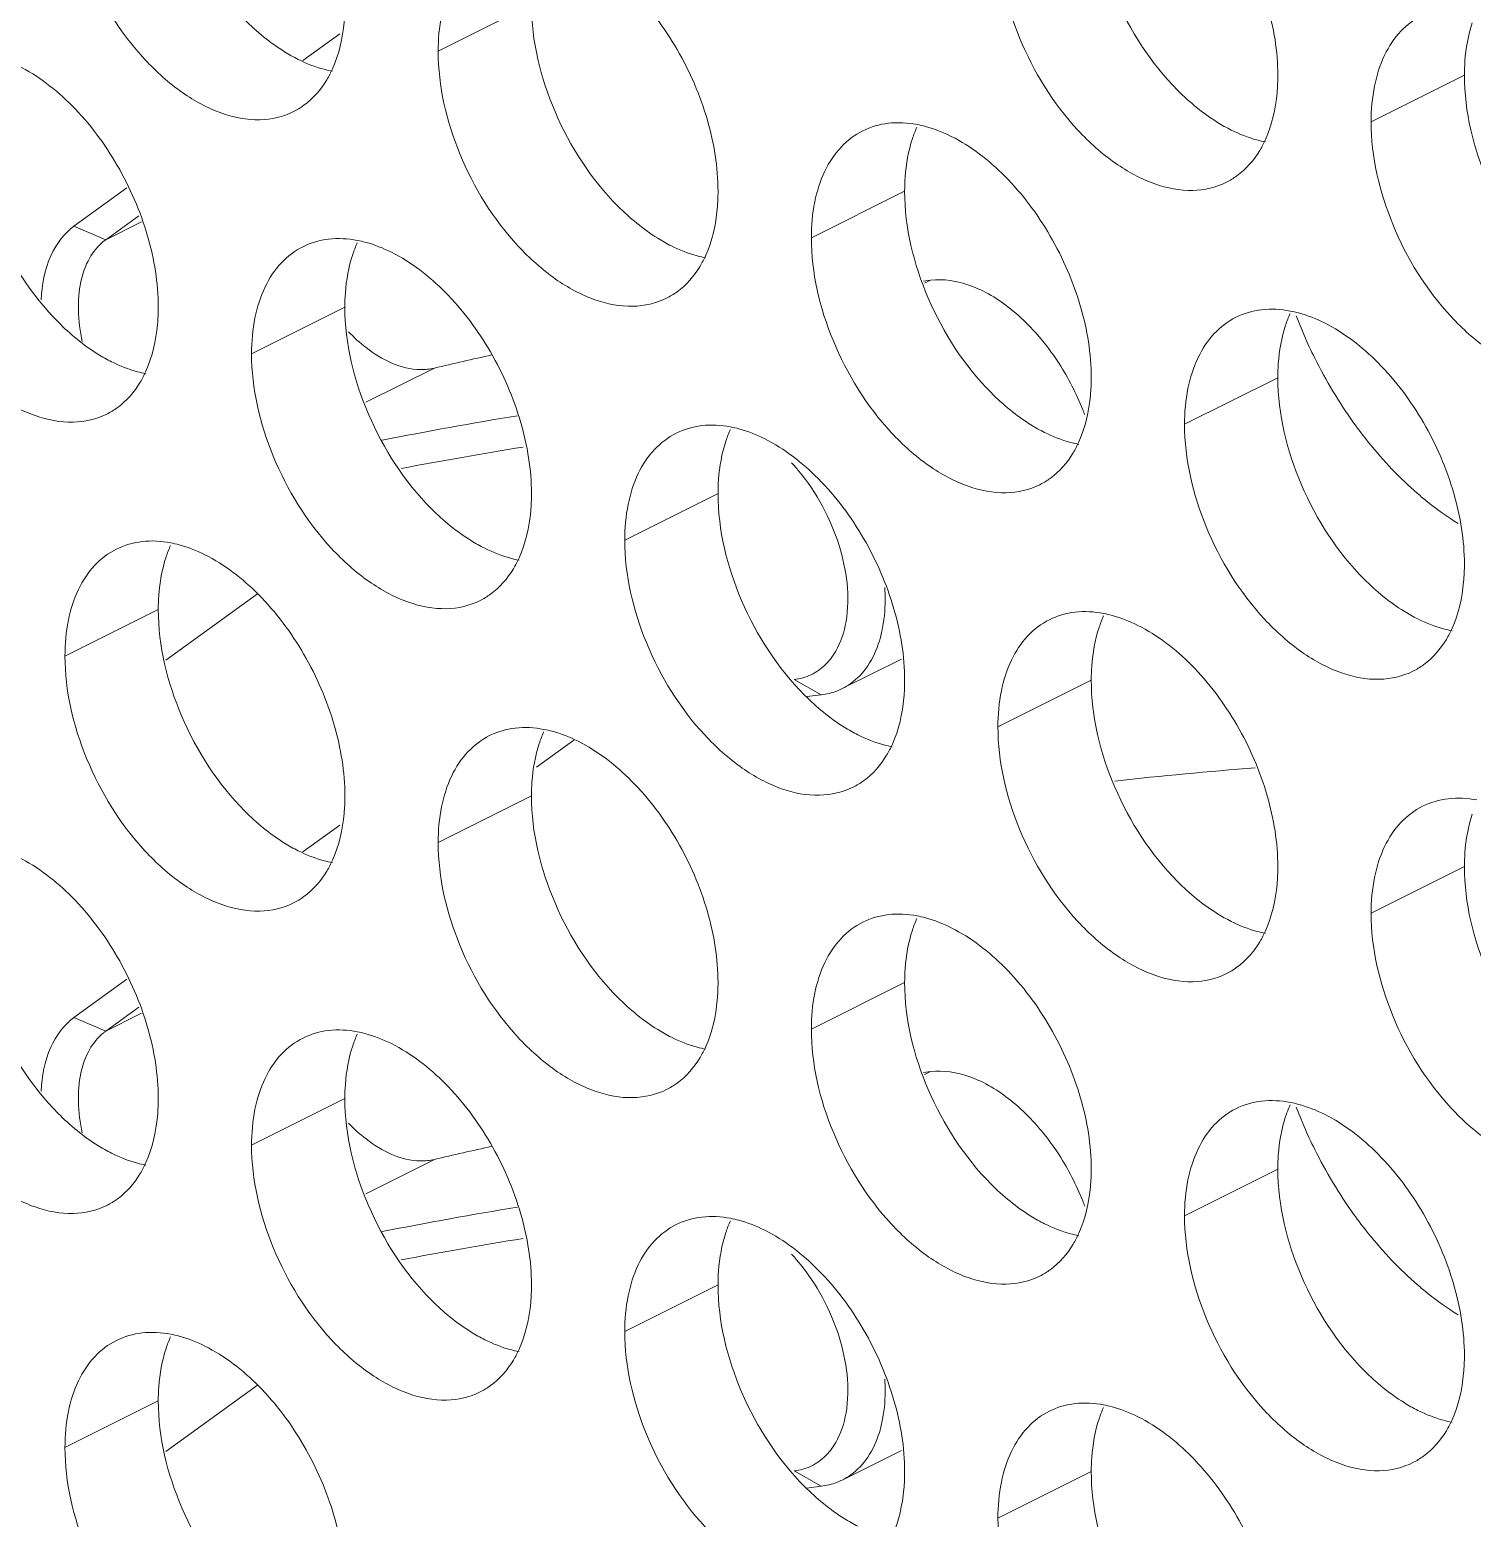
# Model space of a CAD drawing. Header units: millimetres. Extents: x 0 to 2524, y 0 to 1785.
# Drawn here: x 1845.67 to 1854.42, y 852.95 to 861.98 of the extents above; entities that cross this region are included whole.
import ezdxf

# ---------------------------------------------------------------- set-up
doc = ezdxf.new("R2010")
doc.units = ezdxf.units.MM
doc.header["$LTSCALE"] = 0.1
doc.layers.add('标注', color=251, linetype='Continuous', lineweight=9)

msp = doc.modelspace()

# ---------------------------------------------------------------- linework, layer by layer
at = {"layer": '标注'}
for p, q in [((1848.7117, 862.1349), (1848.146, 861.852)), ((1847.3245, 861.7958), (1847.5492, 861.9587)), ((1854.3685, 861.7064), (1853.8028, 861.4236)), ((1845.9371, 860.7904), (1846.2588, 861.0235)), ((1850.9744, 861.0035), (1850.4087, 860.7207)), ((1846.1303, 860.7089), (1846.3312, 860.8546)), ((1845.9371, 860.7904), (1846.1303, 860.7089)), ((1846.1303, 860.7089), (1846.3471, 860.8174)), ((1851.0885, 860.4583), (1851.1307, 860.4634)), ((1851.0941, 860.445), (1851.1307, 860.4634)), ((1847.5803, 860.3005), (1847.0146, 860.0177)), ((1847.7082, 859.7228), (1848.1229, 859.9301)), ((1853.2372, 859.8721), (1852.6715, 859.5893)), ((1849.843, 859.1692), (1849.2774, 858.8863)), ((1847.0508, 858.5611), (1846.4952, 858.1584)), ((1846.4489, 858.4662), (1845.8832, 858.1834)), ((1850.5963, 857.9861), (1850.9552, 858.1655)), ((1850.3043, 858.0408), (1850.4686, 857.9482)), ((1852.1058, 858.0378), (1851.5401, 857.755)), ((1850.3814, 857.9375), (1850.4686, 857.9482)), ((1848.9686, 857.6736), (1848.7426, 857.5098)), ((1848.7117, 857.3349), (1848.146, 857.052)), ((1847.3245, 856.9958), (1847.5492, 857.1587)), ((1854.3685, 856.9064), (1853.8028, 856.6236)), ((1845.9371, 855.9904), (1846.2588, 856.2235)), ((1850.9744, 856.2035), (1850.4087, 855.9207)), ((1846.1303, 855.9089), (1846.3312, 856.0546)), ((1845.9371, 855.9904), (1846.1303, 855.9089)), ((1846.1303, 855.9089), (1846.3471, 856.0174)), ((1851.0885, 855.6583), (1851.1307, 855.6634)), ((1851.0941, 855.645), (1851.1307, 855.6634)), ((1847.5803, 855.5005), (1847.0146, 855.2177)), ((1847.7082, 854.9228), (1848.1229, 855.1301)), ((1853.2372, 855.0721), (1852.6715, 854.7893)), ((1849.843, 854.3692), (1849.2774, 854.0863)), ((1847.0508, 853.7611), (1846.4952, 853.3584)), ((1846.4489, 853.6662), (1845.8832, 853.3834)), ((1850.5963, 853.1861), (1850.9552, 853.3655)), ((1850.3043, 853.2408), (1850.4686, 853.1482)), ((1852.1058, 853.2378), (1851.5401, 852.955)), ((1850.3814, 853.1375), (1850.4686, 853.1482))]:
    msp.add_line(p, q, dxfattribs=at)
for centre, radius, start, end in [((1847.066, 861.8914), 0.4532, 296.52559, 305.90341), ((1851.7189, 861.0924), 0.734, 155.87957, 161.78032), ((1852.7228, 861.463), 0.4532, 296.52559, 305.90341), ((1846.3124, 860.4578), 0.3102, 125.93748, 128.83937), ((1848.3248, 860.3895), 0.734, 155.87957, 161.78032), ((1849.3287, 860.76), 0.4532, 296.52559, 305.90341), ((1853.9817, 859.9611), 0.734, 155.87957, 161.78032), ((1856.0534, 861.2858), 2.8974, 200.98376, 203.50553), ((1854.2073, 834.2263), 26.4141, 102.54245, 103.31741), ((1850.5457, 859.0788), 1.6236, 21.72623, 32.78327), ((1845.9346, 860.0571), 0.4532, 296.52559, 305.90341), ((1850.5709, 859.0888), 1.5965, 20.47854, 21.72497), ((1853.029, 832.9769), 27.0254, 99.37347, 101.14171), ((1850.5876, 859.2581), 0.734, 155.87957, 161.78032), ((1852.9718, 832.7649), 27.0323, 99.17529, 100.76862), ((1849.4261, 858.5546), 1.1774, 39.63411, 42.84446), ((1851.5915, 859.6287), 0.4532, 296.52559, 305.90341), ((1847.1934, 858.5552), 0.734, 155.87957, 161.78032), ((1849.7447, 858.5264), 1.1116, 359.91611, 3.72336), ((1848.1974, 858.9257), 0.4532, 296.52559, 305.90341), ((1852.8503, 858.1267), 0.734, 155.87957, 161.78032), ((1850.2408, 858.3887), 0.3607, 314.70551, 321.77347), ((1853.8542, 858.4973), 0.4532, 296.52559, 305.90341), ((1850.428, 858.3227), 0.3763, 291.06756, 296.55928), ((1850.4269, 858.3246), 0.3786, 296.59018, 305.71684), ((1849.4562, 857.4238), 0.734, 155.87957, 161.78032), ((1855.2131, 830.484), 27.1042, 94.47047, 96.27846), ((1850.4601, 857.7944), 0.4532, 296.52559, 305.90341), ((1847.066, 857.0914), 0.4532, 296.52559, 305.90341), ((1851.7189, 856.2924), 0.734, 155.87957, 161.78032), ((1852.7228, 856.663), 0.4532, 296.52559, 305.90341), ((1846.3124, 855.6578), 0.3102, 125.93748, 128.83937), ((1848.3248, 855.5895), 0.734, 155.87957, 161.78032), ((1849.3287, 855.96), 0.4532, 296.52559, 305.90341), ((1853.9817, 855.1611), 0.734, 155.87957, 161.78032), ((1856.0534, 856.4858), 2.8974, 200.98376, 203.50553), ((1854.2073, 829.4263), 26.4141, 102.54245, 103.31741), ((1850.5457, 854.2788), 1.6236, 21.72623, 32.78327), ((1845.9346, 855.2571), 0.4532, 296.52559, 305.90341), ((1850.5709, 854.2888), 1.5965, 20.47854, 21.72497), ((1853.029, 828.1769), 27.0254, 99.37347, 101.14171), ((1850.5876, 854.4581), 0.734, 155.87957, 161.78032), ((1852.9718, 827.9649), 27.0323, 99.17529, 100.76862), ((1849.4261, 853.7546), 1.1774, 39.63411, 42.84446), ((1851.5915, 854.8287), 0.4532, 296.52559, 305.90341), ((1847.1934, 853.7552), 0.734, 155.87957, 161.78032), ((1849.7447, 853.7264), 1.1116, 359.91611, 3.72336), ((1848.1974, 854.1257), 0.4532, 296.52559, 305.90341), ((1852.8503, 853.3267), 0.734, 155.87957, 161.78032), ((1850.2408, 853.5887), 0.3607, 314.70551, 321.77347), ((1853.8542, 853.6973), 0.4532, 296.52559, 305.90341), ((1850.428, 853.5227), 0.3763, 291.06756, 296.55928), ((1850.4269, 853.5246), 0.3786, 296.59018, 305.71684)]:
    msp.add_arc(centre, radius, start, end, dxfattribs=at)
for points, knots in [([(1852.3886, 863.1699), (1852.5093, 863.1096), (1852.7398, 862.9293), (1853.006, 862.5712), (1853.1871, 862.1525), (1853.2372, 861.8514), (1853.2372, 861.7064)], [0, 0, 0, 0, 0.229676, 0.488215, 0.753207, 1, 1, 1, 1]), ([(1847.2684, 861.4859), (1847.2058, 861.4547), (1847.0559, 861.4207), (1846.8181, 861.4685), (1846.5797, 861.5991), (1846.2719, 861.8766), (1845.9859, 862.3393), (1845.8832, 862.7717), (1845.8832, 862.9834)], [0, 0, 0, 0, 0.090718, 0.191742, 0.308104, 0.439279, 0.725532, 1, 1, 1, 1]), ([(1852.6296, 861.6158), (1852.468, 861.7786), (1852.217, 862.1657), (1852.1058, 862.6163), (1852.1058, 862.8378)], [0, 0, 0, 0, 0.508684, 1, 1, 1, 1]), ([(1852.9253, 861.0575), (1852.8627, 861.0262), (1852.7127, 860.9922), (1852.4749, 861.04), (1852.2365, 861.1706), (1851.9287, 861.4482), (1851.6427, 861.9109), (1851.5401, 862.3433), (1851.5401, 862.555)], [0, 0, 0, 0, 0.090718, 0.191742, 0.308104, 0.439279, 0.725532, 1, 1, 1, 1]), ([(1848.146, 861.852), (1848.146, 861.9249), (1848.158, 862.0638), (1848.217, 862.254), (1848.3164, 862.4062), (1848.409, 862.4766), (1848.4579, 862.501)], [0, 0, 0, 0, 0.289235, 0.54966, 0.782932, 1, 1, 1, 1]), ([(1848.9945, 862.467), (1849.1152, 862.4067), (1849.3457, 862.2263), (1849.6119, 861.8682), (1849.793, 861.4495), (1849.843, 861.1484), (1849.843, 861.0035)], [0, 0, 0, 0, 0.229676, 0.488215, 0.753207, 1, 1, 1, 1]), ([(1847.5803, 862.1349), (1847.5803, 862.0992), (1847.5746, 861.967), (1847.5454, 861.8344), (1847.5057, 861.746)], [0, 0, 0, 0, 0.268874, 1, 1, 1, 1]), ([(1849.2355, 860.9128), (1849.0739, 861.0756), (1848.8229, 861.4628), (1848.7117, 861.9134), (1848.7117, 862.1349)], [0, 0, 0, 0, 0.508684, 1, 1, 1, 1]), ([(1847.2975, 861.8027), (1847.269, 861.817), (1847.1511, 861.8835), (1847.0456, 861.9708), (1846.9727, 862.0442)], [0, 0, 0, 0, 0.235002, 1, 1, 1, 1]), ([(1853.8028, 861.4236), (1853.8028, 861.4964), (1853.8149, 861.6354), (1853.8739, 861.8256), (1853.9733, 861.9778), (1854.0658, 862.0482), (1854.1147, 862.0726)], [0, 0, 0, 0, 0.289235, 0.54966, 0.782932, 1, 1, 1, 1]), ([(1854.3685, 861.7064), (1854.3685, 861.7349), (1854.3722, 861.8423), (1854.391, 861.9497), (1854.4159, 862.0249)], [0, 0, 0, 0, 0.264225, 1, 1, 1, 1]), ([(1849.5311, 860.3545), (1849.4685, 860.3233), (1849.3186, 860.2893), (1849.0808, 860.3371), (1848.8424, 860.4677), (1848.5346, 860.7453), (1848.2486, 861.208), (1848.146, 861.6404), (1848.146, 861.852)], [0, 0, 0, 0, 0.090718, 0.191742, 0.308104, 0.439279, 0.725532, 1, 1, 1, 1]), ([(1845.6004, 861.764), (1845.7211, 861.7037), (1845.9516, 861.5234), (1846.2178, 861.1653), (1846.3989, 860.7466), (1846.4489, 860.4455), (1846.4489, 860.3005)], [0, 0, 0, 0, 0.229676, 0.488215, 0.753207, 1, 1, 1, 1]), ([(1847.5052, 861.7306), (1847.4879, 861.7339), (1847.4164, 861.7505), (1847.3475, 861.7777), (1847.2975, 861.8027)], [0, 0, 0, 0, 0.238696, 1, 1, 1, 1]), ([(1847.5057, 861.746), (1847.4954, 861.7231), (1847.4521, 861.6391), (1847.388, 861.565), (1847.3318, 861.5243)], [0, 0, 0, 0, 0.265525, 1, 1, 1, 1]), ([(1853.2372, 861.7064), (1853.2372, 861.6708), (1853.2315, 861.5386), (1853.2022, 861.4059), (1853.1625, 861.3176)], [0, 0, 0, 0, 0.268874, 1, 1, 1, 1]), ([(1854.8923, 860.4844), (1854.7308, 860.6472), (1854.4798, 861.0343), (1854.3685, 861.4849), (1854.3685, 861.7064)], [0, 0, 0, 0, 0.508684, 1, 1, 1, 1]), ([(1852.9543, 861.3743), (1852.9259, 861.3885), (1852.808, 861.455), (1852.7025, 861.5424), (1852.6296, 861.6158)], [0, 0, 0, 0, 0.235002, 1, 1, 1, 1]), ([(1845.8414, 860.2099), (1845.6798, 860.3727), (1845.4288, 860.7598), (1845.3176, 861.2104), (1845.3176, 861.4319)], [0, 0, 0, 0, 0.508684, 1, 1, 1, 1]), ([(1850.7206, 861.3696), (1850.769, 861.3937), (1850.879, 861.4255), (1850.9927, 861.4187), (1851.0496, 861.4078)], [0, 0, 0, 0, 0.482538, 1, 1, 1, 1]), ([(1851.0496, 861.4078), (1851.0668, 861.4045), (1851.1384, 861.3879), (1851.2073, 861.3606), (1851.2573, 861.3356)], [0, 0, 0, 0, 0.238696, 1, 1, 1, 1]), ([(1853.162, 861.3021), (1853.1448, 861.3054), (1853.0732, 861.322), (1853.0043, 861.3493), (1852.9543, 861.3743)], [0, 0, 0, 0, 0.238696, 1, 1, 1, 1]), ([(1855.188, 859.9261), (1855.1254, 859.8949), (1854.9755, 859.8609), (1854.7377, 859.9087), (1854.4993, 860.0393), (1854.1915, 860.3168), (1853.9054, 860.7795), (1853.8028, 861.2119), (1853.8028, 861.4236)], [0, 0, 0, 0, 0.090718, 0.191742, 0.308104, 0.439279, 0.725532, 1, 1, 1, 1]), ([(1850.4087, 860.7207), (1850.4087, 860.7935), (1850.4207, 860.9324), (1850.4798, 861.1226), (1850.5791, 861.2748), (1850.6717, 861.3452), (1850.7206, 861.3696)], [0, 0, 0, 0, 0.289235, 0.54966, 0.782932, 1, 1, 1, 1]), ([(1850.9744, 861.0035), (1850.9744, 861.0319), (1850.9781, 861.1394), (1850.9969, 861.2468), (1851.0218, 861.3219)], [0, 0, 0, 0, 0.264225, 1, 1, 1, 1]), ([(1851.2573, 861.3356), (1851.3779, 861.2753), (1851.6084, 861.0949), (1851.8746, 860.7369), (1852.0558, 860.3181), (1852.1058, 860.0171), (1852.1058, 859.8721)], [0, 0, 0, 0, 0.229676, 0.488215, 0.753207, 1, 1, 1, 1]), ([(1853.1625, 861.3176), (1853.1523, 861.2947), (1853.109, 861.2107), (1853.0449, 861.1366), (1852.9886, 861.0959)], [0, 0, 0, 0, 0.265525, 1, 1, 1, 1]), ([(1846.137, 859.6516), (1846.0744, 859.6203), (1845.9245, 859.5864), (1845.6867, 859.6341), (1845.4483, 859.7648), (1845.1405, 860.0423), (1844.8545, 860.505), (1844.7519, 860.9374), (1844.7519, 861.1491)], [0, 0, 0, 0, 0.090718, 0.191742, 0.308104, 0.439279, 0.725532, 1, 1, 1, 1]), ([(1849.843, 861.0035), (1849.843, 860.9679), (1849.8374, 860.8356), (1849.8081, 860.703), (1849.7684, 860.6146)], [0, 0, 0, 0, 0.268874, 1, 1, 1, 1]), ([(1851.4982, 859.7815), (1851.3367, 859.9442), (1851.0857, 860.3314), (1850.9744, 860.782), (1850.9744, 861.0035)], [0, 0, 0, 0, 0.508684, 1, 1, 1, 1]), ([(1849.5602, 860.6714), (1849.5318, 860.6856), (1849.4139, 860.7521), (1849.3084, 860.8394), (1849.2355, 860.9128)], [0, 0, 0, 0, 0.235002, 1, 1, 1, 1]), ([(1845.7392, 860.3444), (1845.7431, 860.4351), (1845.7725, 860.6032), (1845.8756, 860.7457), (1845.9371, 860.7904)], [0, 0, 0, 0, 0.544183, 1, 1, 1, 1]), ([(1845.9883, 860.0913), (1845.9748, 860.1536), (1845.9588, 860.2747), (1845.9714, 860.4477), (1846.0215, 860.5945), (1846.0828, 860.6713), (1846.1178, 860.6994)], [0, 0, 0, 0, 0.294105, 0.559635, 0.793126, 1, 1, 1, 1]), ([(1847.0146, 860.0177), (1847.0146, 860.0906), (1847.0266, 860.2295), (1847.0857, 860.4197), (1847.185, 860.5719), (1847.2776, 860.6423), (1847.3265, 860.6667)], [0, 0, 0, 0, 0.289235, 0.54966, 0.782932, 1, 1, 1, 1]), ([(1847.3265, 860.6667), (1847.3748, 860.6908), (1847.4849, 860.7225), (1847.5986, 860.7157), (1847.6555, 860.7049)], [0, 0, 0, 0, 0.482538, 1, 1, 1, 1]), ([(1847.6555, 860.7049), (1847.6727, 860.7016), (1847.7442, 860.6849), (1847.8131, 860.6577), (1847.8631, 860.6327)], [0, 0, 0, 0, 0.238696, 1, 1, 1, 1]), ([(1849.7679, 860.5992), (1849.7507, 860.6025), (1849.6791, 860.6191), (1849.6102, 860.6464), (1849.5602, 860.6714)], [0, 0, 0, 0, 0.238696, 1, 1, 1, 1]), ([(1851.7939, 859.2231), (1851.7313, 859.1919), (1851.5814, 859.1579), (1851.3436, 859.2057), (1851.1051, 859.3363), (1850.7974, 859.6139), (1850.5113, 860.0766), (1850.4087, 860.509), (1850.4087, 860.7207)], [0, 0, 0, 0, 0.090718, 0.191742, 0.308104, 0.439279, 0.725532, 1, 1, 1, 1]), ([(1847.5803, 860.3005), (1847.5803, 860.329), (1847.584, 860.4364), (1847.6028, 860.5438), (1847.6276, 860.619)], [0, 0, 0, 0, 0.264225, 1, 1, 1, 1]), ([(1847.8631, 860.6327), (1847.9838, 860.5724), (1848.2143, 860.392), (1848.4805, 860.0339), (1848.6617, 859.6152), (1848.7117, 859.3141), (1848.7117, 859.1692)], [0, 0, 0, 0, 0.229676, 0.488215, 0.753207, 1, 1, 1, 1]), ([(1849.7684, 860.6146), (1849.7581, 860.5917), (1849.7149, 860.5077), (1849.6507, 860.4336), (1849.5945, 860.3929)], [0, 0, 0, 0, 0.265525, 1, 1, 1, 1]), ([(1851.617, 860.2892), (1851.5424, 860.3487), (1851.3906, 860.4425), (1851.2102, 860.4729), (1851.1307, 860.4634)], [0, 0, 0, 0, 0.543816, 1, 1, 1, 1]), ([(1846.4489, 860.3005), (1846.4489, 860.2649), (1846.4432, 860.1327), (1846.414, 860), (1846.3743, 859.9117)], [0, 0, 0, 0, 0.268874, 1, 1, 1, 1]), ([(1848.1041, 859.0785), (1847.9425, 859.2413), (1847.6915, 859.6285), (1847.5803, 860.079), (1847.5803, 860.3005)], [0, 0, 0, 0, 0.508684, 1, 1, 1, 1]), ([(1851.9107, 859.9579), (1851.8898, 859.9903), (1851.8052, 860.1116), (1851.7025, 860.221), (1851.617, 860.2892)], [0, 0, 0, 0, 0.260696, 1, 1, 1, 1]), ([(1852.9834, 860.2383), (1853.0317, 860.2624), (1853.1418, 860.2941), (1853.2554, 860.2873), (1853.3123, 860.2764)], [0, 0, 0, 0, 0.482538, 1, 1, 1, 1]), ([(1846.1661, 859.9684), (1846.1377, 859.9826), (1846.0197, 860.0491), (1845.9143, 860.1365), (1845.8414, 860.2099)], [0, 0, 0, 0, 0.235002, 1, 1, 1, 1]), ([(1852.6715, 859.5893), (1852.6715, 859.6621), (1852.6835, 859.8011), (1852.7425, 859.9912), (1852.8419, 860.1435), (1852.9345, 860.2139), (1852.9834, 860.2383)], [0, 0, 0, 0, 0.289235, 0.54966, 0.782932, 1, 1, 1, 1]), ([(1853.3123, 860.2764), (1853.3295, 860.2731), (1853.4011, 860.2565), (1853.47, 860.2292), (1853.52, 860.2042)], [0, 0, 0, 0, 0.238696, 1, 1, 1, 1]), ([(1853.52, 860.2042), (1853.6406, 860.1439), (1853.8712, 859.9636), (1854.1374, 859.6055), (1854.3185, 859.1868), (1854.3685, 858.8857), (1854.3685, 858.7408)], [0, 0, 0, 0, 0.229676, 0.488215, 0.753207, 1, 1, 1, 1]), ([(1847.6026, 860.1503), (1847.6357, 860.1159), (1847.7574, 860.0044), (1847.9204, 859.9233), (1848.039, 859.9213)], [0, 0, 0, 0, 0.286757, 1, 1, 1, 1]), ([(1853.2372, 859.8721), (1853.2372, 859.9005), (1853.2409, 860.008), (1853.2597, 860.1154), (1853.2845, 860.1905)], [0, 0, 0, 0, 0.264225, 1, 1, 1, 1]), ([(1853.3964, 860.1302), (1853.4168, 860.0833), (1853.5029, 859.8987), (1853.6082, 859.723), (1853.697, 859.599)], [0, 0, 0, 0, 0.251276, 1, 1, 1, 1]), ([(1848.3998, 858.5202), (1848.3372, 858.489), (1848.1872, 858.455), (1847.9495, 858.5028), (1847.711, 858.6334), (1847.4032, 858.911), (1847.1172, 859.3736), (1847.0146, 859.8061), (1847.0146, 860.0177)], [0, 0, 0, 0, 0.090718, 0.191742, 0.308104, 0.439279, 0.725532, 1, 1, 1, 1]), ([(1846.3738, 859.8962), (1846.3566, 859.8995), (1846.285, 859.9162), (1846.2161, 859.9434), (1846.1661, 859.9684)], [0, 0, 0, 0, 0.238696, 1, 1, 1, 1]), ([(1846.3743, 859.9117), (1846.364, 859.8888), (1846.3208, 859.8048), (1846.2566, 859.7307), (1846.2004, 859.69)], [0, 0, 0, 0, 0.265525, 1, 1, 1, 1]), ([(1852.1058, 859.8721), (1852.1058, 859.8365), (1852.1001, 859.7042), (1852.0709, 859.5716), (1852.0312, 859.4833)], [0, 0, 0, 0, 0.268874, 1, 1, 1, 1]), ([(1853.761, 858.6501), (1853.5994, 858.8129), (1853.3484, 859.2), (1853.2372, 859.6506), (1853.2372, 859.8721)], [0, 0, 0, 0, 0.508684, 1, 1, 1, 1]), ([(1851.8229, 859.54), (1851.7945, 859.5542), (1851.6766, 859.6207), (1851.5711, 859.708), (1851.4982, 859.7815)], [0, 0, 0, 0, 0.235002, 1, 1, 1, 1]), ([(1849.5893, 859.5353), (1849.6376, 859.5594), (1849.7477, 859.5912), (1849.8613, 859.5844), (1849.9182, 859.5735)], [0, 0, 0, 0, 0.482538, 1, 1, 1, 1]), ([(1849.9182, 859.5735), (1849.9354, 859.5702), (1850.007, 859.5536), (1850.0759, 859.5263), (1850.1259, 859.5013)], [0, 0, 0, 0, 0.238696, 1, 1, 1, 1]), ([(1854.0566, 858.0918), (1853.994, 858.0605), (1853.8441, 858.0266), (1853.6063, 858.0743), (1853.3679, 858.205), (1853.0601, 858.4825), (1852.7741, 858.9452), (1852.6715, 859.3776), (1852.6715, 859.5893)], [0, 0, 0, 0, 0.090718, 0.191742, 0.308104, 0.439279, 0.725532, 1, 1, 1, 1]), ([(1853.697, 859.599), (1853.726, 859.5585), (1853.8426, 859.4047), (1853.9761, 859.2634), (1854.0843, 859.1697)], [0, 0, 0, 0, 0.258123, 1, 1, 1, 1]), ([(1849.2774, 858.8863), (1849.2774, 858.9592), (1849.2894, 859.0981), (1849.3484, 859.2883), (1849.4478, 859.4405), (1849.5403, 859.5109), (1849.5893, 859.5353)], [0, 0, 0, 0, 0.289235, 0.54966, 0.782932, 1, 1, 1, 1]), ([(1849.843, 859.1692), (1849.843, 859.1976), (1849.8467, 859.305), (1849.8655, 859.4125), (1849.8904, 859.4876)], [0, 0, 0, 0, 0.264225, 1, 1, 1, 1]), ([(1850.1259, 859.5013), (1850.2465, 859.441), (1850.4771, 859.2606), (1850.7433, 858.9026), (1850.9244, 858.4838), (1850.9744, 858.1827), (1850.9744, 858.0378)], [0, 0, 0, 0, 0.229676, 0.488215, 0.753207, 1, 1, 1, 1]), ([(1852.0306, 859.4678), (1852.0134, 859.4711), (1851.9419, 859.4877), (1851.8729, 859.515), (1851.8229, 859.54)], [0, 0, 0, 0, 0.238696, 1, 1, 1, 1]), ([(1852.0312, 859.4833), (1852.0209, 859.4604), (1851.9776, 859.3764), (1851.9135, 859.3022), (1851.8573, 859.2615)], [0, 0, 0, 0, 0.265525, 1, 1, 1, 1]), ([(1850.619, 858.3932), (1850.6453, 858.5456), (1850.5996, 858.8816), (1850.4417, 859.1742), (1850.3328, 859.3056)], [0, 0, 0, 0, 0.475359, 1, 1, 1, 1]), ([(1848.7117, 859.1692), (1848.7117, 859.1336), (1848.706, 859.0013), (1848.6768, 858.8687), (1848.6371, 858.7803)], [0, 0, 0, 0, 0.268874, 1, 1, 1, 1]), ([(1850.3669, 857.9471), (1850.2053, 858.1099), (1849.9543, 858.4971), (1849.843, 858.9477), (1849.843, 859.1692)], [0, 0, 0, 0, 0.508684, 1, 1, 1, 1]), ([(1854.0843, 859.1697), (1854.1043, 859.1524), (1854.1829, 859.0869), (1854.2666, 859.0273), (1854.3314, 858.9876)], [0, 0, 0, 0, 0.257666, 1, 1, 1, 1]), ([(1848.4288, 858.8371), (1848.4004, 858.8513), (1848.2825, 858.9178), (1848.177, 859.0051), (1848.1041, 859.0785)], [0, 0, 0, 0, 0.235002, 1, 1, 1, 1]), ([(1846.1952, 858.8324), (1846.2435, 858.8565), (1846.3535, 858.8882), (1846.4672, 858.8814), (1846.5241, 858.8705)], [0, 0, 0, 0, 0.482538, 1, 1, 1, 1]), ([(1846.5241, 858.8705), (1846.5413, 858.8672), (1846.6129, 858.8506), (1846.6818, 858.8234), (1846.7318, 858.7984)], [0, 0, 0, 0, 0.238696, 1, 1, 1, 1]), ([(1850.6625, 857.3888), (1850.5999, 857.3576), (1850.45, 857.3236), (1850.2122, 857.3714), (1849.9738, 857.502), (1849.666, 857.7796), (1849.38, 858.2423), (1849.2774, 858.6747), (1849.2774, 858.8863)], [0, 0, 0, 0, 0.090718, 0.191742, 0.308104, 0.439279, 0.725532, 1, 1, 1, 1]), ([(1845.8832, 858.1834), (1845.8832, 858.2562), (1845.8953, 858.3952), (1845.9543, 858.5854), (1846.0537, 858.7376), (1846.1462, 858.808), (1846.1952, 858.8324)], [0, 0, 0, 0, 0.289235, 0.54966, 0.782932, 1, 1, 1, 1]), ([(1846.4489, 858.4662), (1846.4489, 858.4947), (1846.4526, 858.6021), (1846.4714, 858.7095), (1846.4963, 858.7846)], [0, 0, 0, 0, 0.264225, 1, 1, 1, 1]), ([(1846.7318, 858.7984), (1846.8524, 858.738), (1847.083, 858.5577), (1847.3492, 858.1996), (1847.5303, 857.7809), (1847.5803, 857.4798), (1847.5803, 857.3349)], [0, 0, 0, 0, 0.229676, 0.488215, 0.753207, 1, 1, 1, 1]), ([(1848.6365, 858.7649), (1848.6193, 858.7682), (1848.5477, 858.7848), (1848.4788, 858.8121), (1848.4288, 858.8371)], [0, 0, 0, 0, 0.238696, 1, 1, 1, 1]), ([(1848.6371, 858.7803), (1848.6268, 858.7574), (1848.5835, 858.6734), (1848.5194, 858.5993), (1848.4631, 858.5586)], [0, 0, 0, 0, 0.265525, 1, 1, 1, 1]), ([(1854.3685, 858.7408), (1854.3685, 858.7051), (1854.3628, 858.5729), (1854.3336, 858.4402), (1854.2939, 858.3519)], [0, 0, 0, 0, 0.268874, 1, 1, 1, 1]), ([(1854.0857, 858.4086), (1854.0573, 858.4228), (1853.9393, 858.4893), (1853.8338, 858.5767), (1853.761, 858.6501)], [0, 0, 0, 0, 0.235002, 1, 1, 1, 1]), ([(1850.8211, 858.2749), (1850.8269, 858.2939), (1850.8483, 858.3756), (1850.8561, 858.4604), (1850.8562, 858.5248)], [0, 0, 0, 0, 0.236288, 1, 1, 1, 1]), ([(1846.9727, 857.2442), (1846.8112, 857.407), (1846.5602, 857.7941), (1846.4489, 858.2447), (1846.4489, 858.4662)], [0, 0, 0, 0, 0.508684, 1, 1, 1, 1]), ([(1850.5242, 858.1655), (1850.5361, 858.1806), (1850.5824, 858.2494), (1850.6081, 858.3306), (1850.619, 858.3932)], [0, 0, 0, 0, 0.2323, 1, 1, 1, 1]), ([(1851.5401, 857.755), (1851.5401, 857.8278), (1851.5521, 857.9667), (1851.6111, 858.1569), (1851.7105, 858.3091), (1851.8031, 858.3795), (1851.852, 858.404)], [0, 0, 0, 0, 0.289235, 0.54966, 0.782932, 1, 1, 1, 1]), ([(1851.852, 858.404), (1851.9003, 858.4281), (1852.0104, 858.4598), (1852.1241, 858.453), (1852.1809, 858.4421)], [0, 0, 0, 0, 0.482538, 1, 1, 1, 1]), ([(1852.1809, 858.4421), (1852.1982, 858.4388), (1852.2697, 858.4222), (1852.3386, 858.3949), (1852.3886, 858.3699)], [0, 0, 0, 0, 0.238696, 1, 1, 1, 1]), ([(1854.2934, 858.3364), (1854.2762, 858.3397), (1854.2046, 858.3564), (1854.1357, 858.3836), (1854.0857, 858.4086)], [0, 0, 0, 0, 0.238696, 1, 1, 1, 1]), ([(1852.1058, 858.0378), (1852.1058, 858.0662), (1852.1095, 858.1737), (1852.1283, 858.2811), (1852.1531, 858.3562)], [0, 0, 0, 0, 0.264225, 1, 1, 1, 1]), ([(1852.3886, 858.3699), (1852.5093, 858.3096), (1852.7398, 858.1293), (1853.006, 857.7712), (1853.1871, 857.3525), (1853.2372, 857.0514), (1853.2372, 856.9064)], [0, 0, 0, 0, 0.229676, 0.488215, 0.753207, 1, 1, 1, 1]), ([(1854.2939, 858.3519), (1854.2836, 858.329), (1854.2404, 858.245), (1854.1762, 858.1709), (1854.12, 858.1302)], [0, 0, 0, 0, 0.265525, 1, 1, 1, 1]), ([(1850.6479, 858.0172), (1850.6883, 858.0463), (1850.7616, 858.1249), (1850.8048, 858.2222), (1850.8211, 858.2749)], [0, 0, 0, 0, 0.474781, 1, 1, 1, 1]), ([(1847.2684, 856.6859), (1847.2058, 856.6547), (1847.0559, 856.6207), (1846.8181, 856.6685), (1846.5797, 856.7991), (1846.2719, 857.0766), (1845.9859, 857.5393), (1845.8832, 857.9717), (1845.8832, 858.1834)], [0, 0, 0, 0, 0.090718, 0.191742, 0.308104, 0.439279, 0.725532, 1, 1, 1, 1]), ([(1850.3043, 858.0408), (1850.3398, 858.045), (1850.41, 858.0648), (1850.4692, 858.1073), (1850.4946, 858.1323)], [0, 0, 0, 0, 0.500779, 1, 1, 1, 1]), ([(1850.9744, 858.0378), (1850.9744, 858.0022), (1850.9687, 857.8699), (1850.9395, 857.7373), (1850.8998, 857.6489)], [0, 0, 0, 0, 0.268874, 1, 1, 1, 1]), ([(1852.6296, 856.8158), (1852.468, 856.9786), (1852.217, 857.3657), (1852.1058, 857.8163), (1852.1058, 858.0378)], [0, 0, 0, 0, 0.508684, 1, 1, 1, 1]), ([(1850.6916, 857.7057), (1850.6632, 857.7199), (1850.5452, 857.7864), (1850.4397, 857.8737), (1850.3669, 857.9471)], [0, 0, 0, 0, 0.235002, 1, 1, 1, 1]), ([(1848.146, 857.052), (1848.146, 857.1249), (1848.158, 857.2638), (1848.217, 857.454), (1848.3164, 857.6062), (1848.409, 857.6766), (1848.4579, 857.701)], [0, 0, 0, 0, 0.289235, 0.54966, 0.782932, 1, 1, 1, 1]), ([(1848.4579, 857.701), (1848.5062, 857.7251), (1848.6163, 857.7569), (1848.73, 857.75), (1848.7868, 857.7392)], [0, 0, 0, 0, 0.482538, 1, 1, 1, 1]), ([(1848.7868, 857.7392), (1848.804, 857.7359), (1848.8756, 857.7193), (1848.9445, 857.692), (1848.9945, 857.667)], [0, 0, 0, 0, 0.238696, 1, 1, 1, 1]), ([(1850.8993, 857.6335), (1850.8821, 857.6368), (1850.8105, 857.6534), (1850.7416, 857.6807), (1850.6916, 857.7057)], [0, 0, 0, 0, 0.238696, 1, 1, 1, 1]), ([(1852.9253, 856.2575), (1852.8627, 856.2262), (1852.7127, 856.1922), (1852.4749, 856.24), (1852.2365, 856.3706), (1851.9287, 856.6482), (1851.6427, 857.1109), (1851.5401, 857.5433), (1851.5401, 857.755)], [0, 0, 0, 0, 0.090718, 0.191742, 0.308104, 0.439279, 0.725532, 1, 1, 1, 1]), ([(1848.7117, 857.3349), (1848.7117, 857.3633), (1848.7154, 857.4707), (1848.7342, 857.5781), (1848.759, 857.6533)], [0, 0, 0, 0, 0.264225, 1, 1, 1, 1]), ([(1848.9945, 857.667), (1849.1152, 857.6067), (1849.3457, 857.4263), (1849.6119, 857.0682), (1849.793, 856.6495), (1849.843, 856.3484), (1849.843, 856.2035)], [0, 0, 0, 0, 0.229676, 0.488215, 0.753207, 1, 1, 1, 1]), ([(1850.8998, 857.6489), (1850.8895, 857.626), (1850.8462, 857.5421), (1850.7821, 857.4679), (1850.7259, 857.4272)], [0, 0, 0, 0, 0.265525, 1, 1, 1, 1]), ([(1847.5803, 857.3349), (1847.5803, 857.2992), (1847.5746, 857.167), (1847.5454, 857.0344), (1847.5057, 856.946)], [0, 0, 0, 0, 0.268874, 1, 1, 1, 1]), ([(1849.2355, 856.1128), (1849.0739, 856.2756), (1848.8229, 856.6628), (1848.7117, 857.1134), (1848.7117, 857.3349)], [0, 0, 0, 0, 0.508684, 1, 1, 1, 1]), ([(1854.1147, 857.2726), (1854.1631, 857.2967), (1854.2731, 857.3284), (1854.3868, 857.3216), (1854.4437, 857.3107)], [0, 0, 0, 0, 0.482538, 1, 1, 1, 1]), ([(1847.2975, 857.0027), (1847.269, 857.017), (1847.1511, 857.0835), (1847.0456, 857.1708), (1846.9727, 857.2442)], [0, 0, 0, 0, 0.235002, 1, 1, 1, 1]), ([(1853.8028, 856.6236), (1853.8028, 856.6964), (1853.8149, 856.8354), (1853.8739, 857.0256), (1853.9733, 857.1778), (1854.0658, 857.2482), (1854.1147, 857.2726)], [0, 0, 0, 0, 0.289235, 0.54966, 0.782932, 1, 1, 1, 1]), ([(1854.3685, 856.9064), (1854.3685, 856.9349), (1854.3722, 857.0423), (1854.391, 857.1497), (1854.4159, 857.2249)], [0, 0, 0, 0, 0.264225, 1, 1, 1, 1]), ([(1849.5311, 855.5545), (1849.4685, 855.5233), (1849.3186, 855.4893), (1849.0808, 855.5371), (1848.8424, 855.6677), (1848.5346, 855.9453), (1848.2486, 856.408), (1848.146, 856.8404), (1848.146, 857.052)], [0, 0, 0, 0, 0.090718, 0.191742, 0.308104, 0.439279, 0.725532, 1, 1, 1, 1]), ([(1845.6004, 856.964), (1845.7211, 856.9037), (1845.9516, 856.7234), (1846.2178, 856.3653), (1846.3989, 855.9466), (1846.4489, 855.6455), (1846.4489, 855.5005)], [0, 0, 0, 0, 0.229676, 0.488215, 0.753207, 1, 1, 1, 1]), ([(1847.5052, 856.9306), (1847.4879, 856.9339), (1847.4164, 856.9505), (1847.3475, 856.9777), (1847.2975, 857.0027)], [0, 0, 0, 0, 0.238696, 1, 1, 1, 1]), ([(1847.5057, 856.946), (1847.4954, 856.9231), (1847.4521, 856.8391), (1847.388, 856.765), (1847.3318, 856.7243)], [0, 0, 0, 0, 0.265525, 1, 1, 1, 1]), ([(1853.2372, 856.9064), (1853.2372, 856.8708), (1853.2315, 856.7386), (1853.2022, 856.6059), (1853.1625, 856.5176)], [0, 0, 0, 0, 0.268874, 1, 1, 1, 1]), ([(1854.8923, 855.6844), (1854.7308, 855.8472), (1854.4798, 856.2343), (1854.3685, 856.6849), (1854.3685, 856.9064)], [0, 0, 0, 0, 0.508684, 1, 1, 1, 1]), ([(1852.9543, 856.5743), (1852.9259, 856.5885), (1852.808, 856.655), (1852.7025, 856.7424), (1852.6296, 856.8158)], [0, 0, 0, 0, 0.235002, 1, 1, 1, 1]), ([(1845.8414, 855.4099), (1845.6798, 855.5727), (1845.4288, 855.9598), (1845.3176, 856.4104), (1845.3176, 856.6319)], [0, 0, 0, 0, 0.508684, 1, 1, 1, 1]), ([(1850.7206, 856.5696), (1850.769, 856.5937), (1850.879, 856.6255), (1850.9927, 856.6187), (1851.0496, 856.6078)], [0, 0, 0, 0, 0.482538, 1, 1, 1, 1]), ([(1851.0496, 856.6078), (1851.0668, 856.6045), (1851.1384, 856.5879), (1851.2073, 856.5606), (1851.2573, 856.5356)], [0, 0, 0, 0, 0.238696, 1, 1, 1, 1]), ([(1855.188, 855.1261), (1855.1254, 855.0949), (1854.9755, 855.0609), (1854.7377, 855.1087), (1854.4993, 855.2393), (1854.1915, 855.5168), (1853.9054, 855.9795), (1853.8028, 856.4119), (1853.8028, 856.6236)], [0, 0, 0, 0, 0.090718, 0.191742, 0.308104, 0.439279, 0.725532, 1, 1, 1, 1]), ([(1850.4087, 855.9207), (1850.4087, 855.9935), (1850.4207, 856.1324), (1850.4798, 856.3226), (1850.5791, 856.4748), (1850.6717, 856.5452), (1850.7206, 856.5696)], [0, 0, 0, 0, 0.289235, 0.54966, 0.782932, 1, 1, 1, 1]), ([(1850.9744, 856.2035), (1850.9744, 856.2319), (1850.9781, 856.3394), (1850.9969, 856.4468), (1851.0218, 856.5219)], [0, 0, 0, 0, 0.264225, 1, 1, 1, 1]), ([(1851.2573, 856.5356), (1851.3779, 856.4753), (1851.6084, 856.2949), (1851.8746, 855.9369), (1852.0558, 855.5181), (1852.1058, 855.2171), (1852.1058, 855.0721)], [0, 0, 0, 0, 0.229676, 0.488215, 0.753207, 1, 1, 1, 1]), ([(1853.162, 856.5021), (1853.1448, 856.5054), (1853.0732, 856.522), (1853.0043, 856.5493), (1852.9543, 856.5743)], [0, 0, 0, 0, 0.238696, 1, 1, 1, 1]), ([(1853.1625, 856.5176), (1853.1523, 856.4947), (1853.109, 856.4107), (1853.0449, 856.3366), (1852.9886, 856.2959)], [0, 0, 0, 0, 0.265525, 1, 1, 1, 1]), ([(1846.137, 854.8516), (1846.0744, 854.8203), (1845.9245, 854.7864), (1845.6867, 854.8341), (1845.4483, 854.9648), (1845.1405, 855.2423), (1844.8545, 855.705), (1844.7519, 856.1374), (1844.7519, 856.3491)], [0, 0, 0, 0, 0.090718, 0.191742, 0.308104, 0.439279, 0.725532, 1, 1, 1, 1]), ([(1849.843, 856.2035), (1849.843, 856.1679), (1849.8374, 856.0356), (1849.8081, 855.903), (1849.7684, 855.8146)], [0, 0, 0, 0, 0.268874, 1, 1, 1, 1]), ([(1851.4982, 854.9815), (1851.3367, 855.1442), (1851.0857, 855.5314), (1850.9744, 855.982), (1850.9744, 856.2035)], [0, 0, 0, 0, 0.508684, 1, 1, 1, 1]), ([(1849.5602, 855.8714), (1849.5318, 855.8856), (1849.4139, 855.9521), (1849.3084, 856.0394), (1849.2355, 856.1128)], [0, 0, 0, 0, 0.235002, 1, 1, 1, 1]), ([(1845.7392, 855.5444), (1845.7431, 855.6351), (1845.7725, 855.8032), (1845.8756, 855.9457), (1845.9371, 855.9904)], [0, 0, 0, 0, 0.544183, 1, 1, 1, 1]), ([(1845.9883, 855.2913), (1845.9748, 855.3536), (1845.9588, 855.4747), (1845.9714, 855.6477), (1846.0215, 855.7945), (1846.0828, 855.8713), (1846.1178, 855.8994)], [0, 0, 0, 0, 0.294105, 0.559635, 0.793126, 1, 1, 1, 1]), ([(1847.0146, 855.2177), (1847.0146, 855.2906), (1847.0266, 855.4295), (1847.0857, 855.6197), (1847.185, 855.7719), (1847.2776, 855.8423), (1847.3265, 855.8667)], [0, 0, 0, 0, 0.289235, 0.54966, 0.782932, 1, 1, 1, 1]), ([(1847.3265, 855.8667), (1847.3748, 855.8908), (1847.4849, 855.9225), (1847.5986, 855.9157), (1847.6555, 855.9049)], [0, 0, 0, 0, 0.482538, 1, 1, 1, 1]), ([(1847.6555, 855.9049), (1847.6727, 855.9016), (1847.7442, 855.8849), (1847.8131, 855.8577), (1847.8631, 855.8327)], [0, 0, 0, 0, 0.238696, 1, 1, 1, 1]), ([(1849.7679, 855.7992), (1849.7507, 855.8025), (1849.6791, 855.8191), (1849.6102, 855.8464), (1849.5602, 855.8714)], [0, 0, 0, 0, 0.238696, 1, 1, 1, 1]), ([(1851.7939, 854.4231), (1851.7313, 854.3919), (1851.5814, 854.3579), (1851.3436, 854.4057), (1851.1051, 854.5363), (1850.7974, 854.8139), (1850.5113, 855.2766), (1850.4087, 855.709), (1850.4087, 855.9207)], [0, 0, 0, 0, 0.090718, 0.191742, 0.308104, 0.439279, 0.725532, 1, 1, 1, 1]), ([(1847.5803, 855.5005), (1847.5803, 855.529), (1847.584, 855.6364), (1847.6028, 855.7438), (1847.6276, 855.819)], [0, 0, 0, 0, 0.264225, 1, 1, 1, 1]), ([(1847.8631, 855.8327), (1847.9838, 855.7724), (1848.2143, 855.592), (1848.4805, 855.2339), (1848.6617, 854.8152), (1848.7117, 854.5141), (1848.7117, 854.3692)], [0, 0, 0, 0, 0.229676, 0.488215, 0.753207, 1, 1, 1, 1]), ([(1849.7684, 855.8146), (1849.7581, 855.7917), (1849.7149, 855.7077), (1849.6507, 855.6336), (1849.5945, 855.5929)], [0, 0, 0, 0, 0.265525, 1, 1, 1, 1]), ([(1851.617, 855.4892), (1851.5424, 855.5487), (1851.3906, 855.6425), (1851.2102, 855.6729), (1851.1307, 855.6634)], [0, 0, 0, 0, 0.543816, 1, 1, 1, 1]), ([(1846.4489, 855.5005), (1846.4489, 855.4649), (1846.4432, 855.3327), (1846.414, 855.2), (1846.3743, 855.1117)], [0, 0, 0, 0, 0.268874, 1, 1, 1, 1]), ([(1848.1041, 854.2785), (1847.9425, 854.4413), (1847.6915, 854.8285), (1847.5803, 855.279), (1847.5803, 855.5005)], [0, 0, 0, 0, 0.508684, 1, 1, 1, 1]), ([(1851.9107, 855.1579), (1851.8898, 855.1903), (1851.8052, 855.3116), (1851.7025, 855.421), (1851.617, 855.4892)], [0, 0, 0, 0, 0.260696, 1, 1, 1, 1]), ([(1852.6715, 854.7893), (1852.6715, 854.8621), (1852.6835, 855.0011), (1852.7425, 855.1912), (1852.8419, 855.3435), (1852.9345, 855.4139), (1852.9834, 855.4383)], [0, 0, 0, 0, 0.289235, 0.54966, 0.782932, 1, 1, 1, 1]), ([(1852.9834, 855.4383), (1853.0317, 855.4624), (1853.1418, 855.4941), (1853.2554, 855.4873), (1853.3123, 855.4764)], [0, 0, 0, 0, 0.482538, 1, 1, 1, 1]), ([(1853.3123, 855.4764), (1853.3295, 855.4731), (1853.4011, 855.4565), (1853.47, 855.4292), (1853.52, 855.4042)], [0, 0, 0, 0, 0.238696, 1, 1, 1, 1]), ([(1846.1661, 855.1684), (1846.1377, 855.1826), (1846.0197, 855.2491), (1845.9143, 855.3365), (1845.8414, 855.4099)], [0, 0, 0, 0, 0.235002, 1, 1, 1, 1]), ([(1847.6026, 855.3503), (1847.6357, 855.3159), (1847.7574, 855.2044), (1847.9204, 855.1233), (1848.039, 855.1213)], [0, 0, 0, 0, 0.286757, 1, 1, 1, 1]), ([(1853.2372, 855.0721), (1853.2372, 855.1005), (1853.2409, 855.208), (1853.2597, 855.3154), (1853.2845, 855.3905)], [0, 0, 0, 0, 0.264225, 1, 1, 1, 1]), ([(1853.3964, 855.3302), (1853.4168, 855.2833), (1853.5029, 855.0987), (1853.6082, 854.923), (1853.697, 854.799)], [0, 0, 0, 0, 0.251276, 1, 1, 1, 1]), ([(1853.52, 855.4042), (1853.6406, 855.3439), (1853.8712, 855.1636), (1854.1374, 854.8055), (1854.3185, 854.3868), (1854.3685, 854.0857), (1854.3685, 853.9408)], [0, 0, 0, 0, 0.229676, 0.488215, 0.753207, 1, 1, 1, 1]), ([(1846.3738, 855.0962), (1846.3566, 855.0995), (1846.285, 855.1162), (1846.2161, 855.1434), (1846.1661, 855.1684)], [0, 0, 0, 0, 0.238696, 1, 1, 1, 1]), ([(1848.3998, 853.7202), (1848.3372, 853.689), (1848.1872, 853.655), (1847.9495, 853.7028), (1847.711, 853.8334), (1847.4032, 854.111), (1847.1172, 854.5736), (1847.0146, 855.0061), (1847.0146, 855.2177)], [0, 0, 0, 0, 0.090718, 0.191742, 0.308104, 0.439279, 0.725532, 1, 1, 1, 1]), ([(1846.3743, 855.1117), (1846.364, 855.0888), (1846.3208, 855.0048), (1846.2566, 854.9307), (1846.2004, 854.89)], [0, 0, 0, 0, 0.265525, 1, 1, 1, 1]), ([(1852.1058, 855.0721), (1852.1058, 855.0365), (1852.1001, 854.9042), (1852.0709, 854.7716), (1852.0312, 854.6833)], [0, 0, 0, 0, 0.268874, 1, 1, 1, 1]), ([(1853.761, 853.8501), (1853.5994, 854.0129), (1853.3484, 854.4), (1853.2372, 854.8506), (1853.2372, 855.0721)], [0, 0, 0, 0, 0.508684, 1, 1, 1, 1]), ([(1851.8229, 854.74), (1851.7945, 854.7542), (1851.6766, 854.8207), (1851.5711, 854.908), (1851.4982, 854.9815)], [0, 0, 0, 0, 0.235002, 1, 1, 1, 1]), ([(1849.5893, 854.7353), (1849.6376, 854.7594), (1849.7477, 854.7912), (1849.8613, 854.7844), (1849.9182, 854.7735)], [0, 0, 0, 0, 0.482538, 1, 1, 1, 1]), ([(1854.0566, 853.2918), (1853.994, 853.2605), (1853.8441, 853.2266), (1853.6063, 853.2743), (1853.3679, 853.405), (1853.0601, 853.6825), (1852.7741, 854.1452), (1852.6715, 854.5776), (1852.6715, 854.7893)], [0, 0, 0, 0, 0.090718, 0.191742, 0.308104, 0.439279, 0.725532, 1, 1, 1, 1]), ([(1853.697, 854.799), (1853.726, 854.7585), (1853.8426, 854.6047), (1853.9761, 854.4634), (1854.0843, 854.3697)], [0, 0, 0, 0, 0.258123, 1, 1, 1, 1]), ([(1849.2774, 854.0863), (1849.2774, 854.1592), (1849.2894, 854.2981), (1849.3484, 854.4883), (1849.4478, 854.6405), (1849.5403, 854.7109), (1849.5893, 854.7353)], [0, 0, 0, 0, 0.289235, 0.54966, 0.782932, 1, 1, 1, 1]), ([(1849.9182, 854.7735), (1849.9354, 854.7702), (1850.007, 854.7536), (1850.0759, 854.7263), (1850.1259, 854.7013)], [0, 0, 0, 0, 0.238696, 1, 1, 1, 1]), ([(1850.1259, 854.7013), (1850.2465, 854.641), (1850.4771, 854.4606), (1850.7433, 854.1026), (1850.9244, 853.6838), (1850.9744, 853.3827), (1850.9744, 853.2378)], [0, 0, 0, 0, 0.229676, 0.488215, 0.753207, 1, 1, 1, 1]), ([(1852.0306, 854.6678), (1852.0134, 854.6711), (1851.9419, 854.6877), (1851.8729, 854.715), (1851.8229, 854.74)], [0, 0, 0, 0, 0.238696, 1, 1, 1, 1]), ([(1849.843, 854.3692), (1849.843, 854.3976), (1849.8467, 854.505), (1849.8655, 854.6125), (1849.8904, 854.6876)], [0, 0, 0, 0, 0.264225, 1, 1, 1, 1]), ([(1852.0312, 854.6833), (1852.0209, 854.6604), (1851.9776, 854.5764), (1851.9135, 854.5022), (1851.8573, 854.4615)], [0, 0, 0, 0, 0.265525, 1, 1, 1, 1]), ([(1850.619, 853.5932), (1850.6453, 853.7456), (1850.5996, 854.0816), (1850.4417, 854.3742), (1850.3328, 854.5056)], [0, 0, 0, 0, 0.475359, 1, 1, 1, 1]), ([(1848.7117, 854.3692), (1848.7117, 854.3336), (1848.706, 854.2013), (1848.6768, 854.0687), (1848.6371, 853.9803)], [0, 0, 0, 0, 0.268874, 1, 1, 1, 1]), ([(1850.3669, 853.1471), (1850.2053, 853.3099), (1849.9543, 853.6971), (1849.843, 854.1477), (1849.843, 854.3692)], [0, 0, 0, 0, 0.508684, 1, 1, 1, 1]), ([(1854.0843, 854.3697), (1854.1043, 854.3524), (1854.1829, 854.2869), (1854.2666, 854.2273), (1854.3314, 854.1876)], [0, 0, 0, 0, 0.257666, 1, 1, 1, 1]), ([(1848.4288, 854.0371), (1848.4004, 854.0513), (1848.2825, 854.1178), (1848.177, 854.2051), (1848.1041, 854.2785)], [0, 0, 0, 0, 0.235002, 1, 1, 1, 1]), ([(1846.1952, 854.0324), (1846.2435, 854.0565), (1846.3535, 854.0882), (1846.4672, 854.0814), (1846.5241, 854.0705)], [0, 0, 0, 0, 0.482538, 1, 1, 1, 1]), ([(1846.5241, 854.0705), (1846.5413, 854.0672), (1846.6129, 854.0506), (1846.6818, 854.0234), (1846.7318, 853.9984)], [0, 0, 0, 0, 0.238696, 1, 1, 1, 1]), ([(1850.6625, 852.5888), (1850.5999, 852.5576), (1850.45, 852.5236), (1850.2122, 852.5714), (1849.9738, 852.702), (1849.666, 852.9796), (1849.38, 853.4423), (1849.2774, 853.8747), (1849.2774, 854.0863)], [0, 0, 0, 0, 0.090718, 0.191742, 0.308104, 0.439279, 0.725532, 1, 1, 1, 1]), ([(1845.8832, 853.3834), (1845.8832, 853.4562), (1845.8953, 853.5952), (1845.9543, 853.7854), (1846.0537, 853.9376), (1846.1462, 854.008), (1846.1952, 854.0324)], [0, 0, 0, 0, 0.289235, 0.54966, 0.782932, 1, 1, 1, 1]), ([(1846.4489, 853.6662), (1846.4489, 853.6947), (1846.4526, 853.8021), (1846.4714, 853.9095), (1846.4963, 853.9846)], [0, 0, 0, 0, 0.264225, 1, 1, 1, 1]), ([(1846.7318, 853.9984), (1846.8524, 853.938), (1847.083, 853.7577), (1847.3492, 853.3996), (1847.5303, 852.9809), (1847.5803, 852.6798), (1847.5803, 852.5349)], [0, 0, 0, 0, 0.229676, 0.488215, 0.753207, 1, 1, 1, 1]), ([(1848.6365, 853.9649), (1848.6193, 853.9682), (1848.5477, 853.9848), (1848.4788, 854.0121), (1848.4288, 854.0371)], [0, 0, 0, 0, 0.238696, 1, 1, 1, 1]), ([(1848.6371, 853.9803), (1848.6268, 853.9574), (1848.5835, 853.8734), (1848.5194, 853.7993), (1848.4631, 853.7586)], [0, 0, 0, 0, 0.265525, 1, 1, 1, 1]), ([(1854.3685, 853.9408), (1854.3685, 853.9051), (1854.3628, 853.7729), (1854.3336, 853.6402), (1854.2939, 853.5519)], [0, 0, 0, 0, 0.268874, 1, 1, 1, 1]), ([(1854.0857, 853.6086), (1854.0573, 853.6228), (1853.9393, 853.6893), (1853.8338, 853.7767), (1853.761, 853.8501)], [0, 0, 0, 0, 0.235002, 1, 1, 1, 1]), ([(1850.8211, 853.4749), (1850.8269, 853.4939), (1850.8483, 853.5756), (1850.8561, 853.6604), (1850.8562, 853.7248)], [0, 0, 0, 0, 0.236288, 1, 1, 1, 1]), ([(1846.9727, 852.4442), (1846.8112, 852.607), (1846.5602, 852.9941), (1846.4489, 853.4447), (1846.4489, 853.6662)], [0, 0, 0, 0, 0.508684, 1, 1, 1, 1]), ([(1851.852, 853.604), (1851.9003, 853.6281), (1852.0104, 853.6598), (1852.1241, 853.653), (1852.1809, 853.6421)], [0, 0, 0, 0, 0.482538, 1, 1, 1, 1]), ([(1852.1809, 853.6421), (1852.1982, 853.6388), (1852.2697, 853.6222), (1852.3386, 853.5949), (1852.3886, 853.5699)], [0, 0, 0, 0, 0.238696, 1, 1, 1, 1]), ([(1854.2934, 853.5364), (1854.2762, 853.5397), (1854.2046, 853.5564), (1854.1357, 853.5836), (1854.0857, 853.6086)], [0, 0, 0, 0, 0.238696, 1, 1, 1, 1]), ([(1850.5242, 853.3655), (1850.5361, 853.3806), (1850.5824, 853.4494), (1850.6081, 853.5306), (1850.619, 853.5932)], [0, 0, 0, 0, 0.2323, 1, 1, 1, 1]), ([(1851.5401, 852.955), (1851.5401, 853.0278), (1851.5521, 853.1667), (1851.6111, 853.3569), (1851.7105, 853.5091), (1851.8031, 853.5795), (1851.852, 853.604)], [0, 0, 0, 0, 0.289235, 0.54966, 0.782932, 1, 1, 1, 1]), ([(1852.1058, 853.2378), (1852.1058, 853.2662), (1852.1095, 853.3737), (1852.1283, 853.4811), (1852.1531, 853.5562)], [0, 0, 0, 0, 0.264225, 1, 1, 1, 1]), ([(1852.3886, 853.5699), (1852.5093, 853.5096), (1852.7398, 853.3293), (1853.006, 852.9712), (1853.1871, 852.5525), (1853.2372, 852.2514), (1853.2372, 852.1064)], [0, 0, 0, 0, 0.229676, 0.488215, 0.753207, 1, 1, 1, 1]), ([(1854.2939, 853.5519), (1854.2836, 853.529), (1854.2404, 853.445), (1854.1762, 853.3709), (1854.12, 853.3302)], [0, 0, 0, 0, 0.265525, 1, 1, 1, 1]), ([(1850.6479, 853.2172), (1850.6883, 853.2463), (1850.7616, 853.3249), (1850.8048, 853.4222), (1850.8211, 853.4749)], [0, 0, 0, 0, 0.474781, 1, 1, 1, 1]), ([(1847.2684, 851.8859), (1847.2058, 851.8547), (1847.0559, 851.8207), (1846.8181, 851.8685), (1846.5797, 851.9991), (1846.2719, 852.2766), (1845.9859, 852.7393), (1845.8832, 853.1717), (1845.8832, 853.3834)], [0, 0, 0, 0, 0.090718, 0.191742, 0.308104, 0.439279, 0.725532, 1, 1, 1, 1]), ([(1850.3043, 853.2408), (1850.3398, 853.245), (1850.41, 853.2648), (1850.4692, 853.3073), (1850.4946, 853.3323)], [0, 0, 0, 0, 0.500779, 1, 1, 1, 1]), ([(1850.9744, 853.2378), (1850.9744, 853.2022), (1850.9687, 853.0699), (1850.9395, 852.9373), (1850.8998, 852.8489)], [0, 0, 0, 0, 0.268874, 1, 1, 1, 1]), ([(1852.6296, 852.0158), (1852.468, 852.1786), (1852.217, 852.5657), (1852.1058, 853.0163), (1852.1058, 853.2378)], [0, 0, 0, 0, 0.508684, 1, 1, 1, 1]), ([(1850.6916, 852.9057), (1850.6632, 852.9199), (1850.5452, 852.9864), (1850.4397, 853.0737), (1850.3669, 853.1471)], [0, 0, 0, 0, 0.235002, 1, 1, 1, 1]), ([(1852.9253, 851.4575), (1852.8627, 851.4262), (1852.7127, 851.3922), (1852.4749, 851.44), (1852.2365, 851.5706), (1851.9287, 851.8482), (1851.6427, 852.3109), (1851.5401, 852.7433), (1851.5401, 852.955)], [0, 0, 0, 0, 0.090718, 0.191742, 0.308104, 0.439279, 0.725532, 1, 1, 1, 1])]:
    msp.add_open_spline(points, degree=3, knots=knots, dxfattribs=at)
for points in [[(1848.039, 859.9213), (1848.0671, 859.9208), (1848.0956, 859.9236), (1848.1229, 859.9301)], [(1850.4686, 857.9482), (1850.5009, 857.952), (1850.533, 857.9598), (1850.5633, 857.9715)], [(1848.039, 855.1213), (1848.0671, 855.1208), (1848.0956, 855.1236), (1848.1229, 855.1301)], [(1850.4686, 853.1482), (1850.5009, 853.152), (1850.533, 853.1598), (1850.5633, 853.1715)]]:
    msp.add_open_spline(points, degree=3, dxfattribs=at)

doc.saveas('drawing.dxf')
